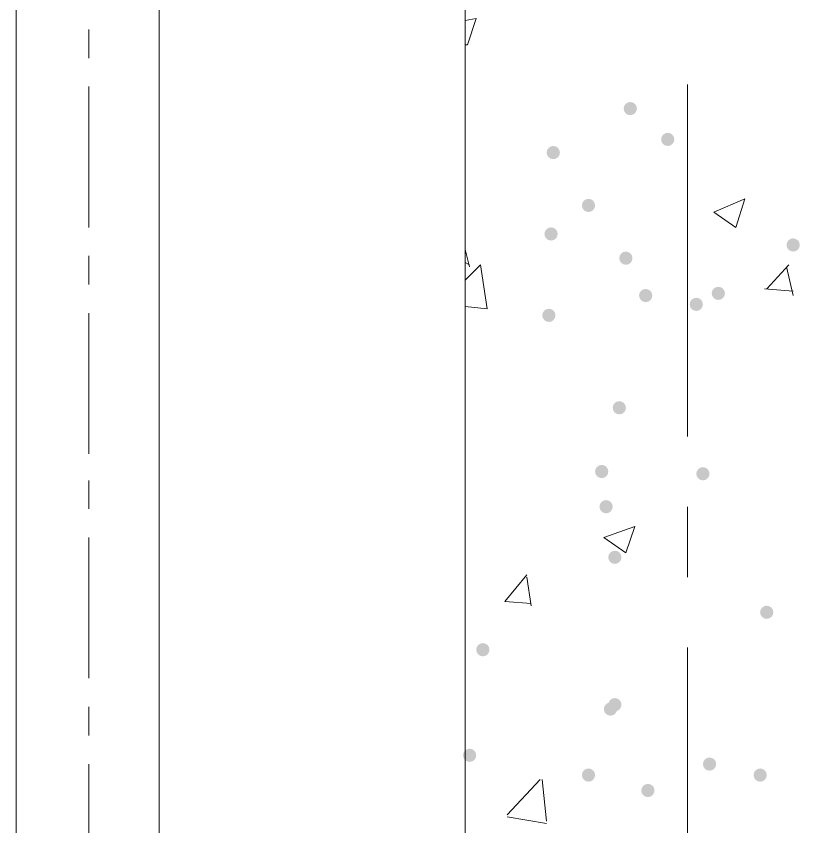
# Model space of a CAD drawing. Header units: millimetres. Extents: x 29 to 95071, y 20 to 67221.
# Drawn here: x 14894 to 16658, y 28324 to 30151 of the extents above; entities that cross this region are included whole.
import ezdxf

# ---------------------------------------------------------------- set-up
doc = ezdxf.new("R2010")
doc.units = ezdxf.units.MM

msp = doc.modelspace()

# ---------------------------------------------------------------- hatches: boundary and pattern name
h = msp.add_hatch(color=7)
edge = h.paths.add_edge_path()
edge.add_arc((16276.6, 29942.4), 14.9, 0, 360)
h = msp.add_hatch(color=7)
edge = h.paths.add_edge_path()
edge.add_arc((16360.9, 29873), 14.9, 0, 360)
h = msp.add_hatch(color=7)
edge = h.paths.add_edge_path()
edge.add_arc((16103.2, 29843.3), 14.9, 0, 360)
h = msp.add_hatch(color=7)
edge = h.paths.add_edge_path()
edge.add_arc((16182.5, 29724.3), 14.9, 0, 360)
h = msp.add_hatch(color=7)
edge = h.paths.add_edge_path()
edge.add_arc((16098.2, 29659.9), 14.9, 0, 360)
h = msp.add_hatch(color=7)
edge = h.paths.add_edge_path()
edge.add_arc((16643.4, 29635.1), 14.9, 0, 360)
h = msp.add_hatch(color=7)
edge = h.paths.add_edge_path()
edge.add_arc((16266.7, 29605.4), 14.9, 0, 360)
h = msp.add_hatch(color=7)
edge = h.paths.add_edge_path()
edge.add_arc((16311.3, 29521.1), 14.9, 0, 360)
h = msp.add_hatch(color=7)
edge = h.paths.add_edge_path()
edge.add_arc((16474.9, 29526.1), 14.9, 0, 360)
h = msp.add_hatch(color=7)
edge = h.paths.add_edge_path()
edge.add_arc((16425.3, 29501.3), 14.9, 0, 360)
h = msp.add_hatch(color=7)
edge = h.paths.add_edge_path()
edge.add_arc((16093.3, 29476.5), 14.9, 0, 360)
h = msp.add_hatch(color=7)
edge = h.paths.add_edge_path()
edge.add_arc((16251.9, 29268.3), 14.9, 0, 360)
h = msp.add_hatch(color=7)
edge = h.paths.add_edge_path()
edge.add_arc((16212.2, 29124.6), 14.9, 0, 360)
h = msp.add_hatch(color=7)
edge = h.paths.add_edge_path()
edge.add_arc((16440.2, 29119.6), 14.9, 0, 360)
h = msp.add_hatch(color=7)
edge = h.paths.add_edge_path()
edge.add_arc((16222.1, 29045.3), 14.9, 0, 360)
h = msp.add_hatch(color=7)
edge = h.paths.add_edge_path()
edge.add_arc((16241.9, 28931.3), 14.9, 0, 360)
h = msp.add_hatch(color=7)
edge = h.paths.add_edge_path()
edge.add_arc((16583.9, 28807.4), 14.9, 0, 360)
h = msp.add_hatch(color=7)
edge = h.paths.add_edge_path()
edge.add_arc((15944.6, 28723.1), 14.9, 0, 360)
h = msp.add_hatch(color=7)
edge = h.paths.add_edge_path()
edge.add_arc((16232, 28589.3), 14.9, 0, 360)
h = msp.add_hatch(color=7)
edge = h.paths.add_edge_path()
edge.add_arc((16241.9, 28599.2), 14.9, 0, 360)
h = msp.add_hatch(color=7)
edge = h.paths.add_edge_path()
edge.add_arc((15914.8, 28485.2), 14.9, 0, 360)
h = msp.add_hatch(color=7)
edge = h.paths.add_edge_path()
edge.add_arc((16455.1, 28465.4), 14.9, 0, 360)
h = msp.add_hatch(color=7)
edge = h.paths.add_edge_path()
edge.add_arc((16182.5, 28440.6), 14.9, 0, 360)
h = msp.add_hatch(color=7)
edge = h.paths.add_edge_path()
edge.add_arc((16569.1, 28440.6), 14.9, 0, 360)
h = msp.add_hatch(color=7)
edge = h.paths.add_edge_path()
edge.add_arc((16316.3, 28405.9), 14.9, 0, 360)

# ---------------------------------------------------------------- linework, layer by layer
at = {"color": 7, "lineweight": 0}
for points in [[(15904.9, 26656.2), (15904.9, 32653.6)], [(15904.9, 30140.7), (15929.7, 30145.6)], [(15909.9, 30086.1), (15929.7, 30145.6)], [(15057.3, 30120.8), (15057.3, 30056.4)], [(15904.9, 30086.1), (15909.9, 30086.1)], [(15057.3, 29992), (15057.3, 29674.8)], [(16405.5, 29203.9), (16405.5, 29996.9)], [(16465, 29709.4), (16534.4, 29739.2)], [(16514.6, 29674.8), (16534.4, 29739.2)], [(16465, 29709.4), (16514.6, 29674.8)], [(15057.3, 29610.3), (15057.3, 29545.9)], [(15914.8, 29585.5), (15904.9, 29625.2)], [(15904.9, 29595.4), (15914.8, 29590.5)], [(15904.9, 29555.8), (15939.6, 29590.5)], [(15954.5, 29491.4), (15939.6, 29590.5)], [(16583.9, 29536), (16633.5, 29590.5)], [(16643.4, 29521.1), (16628.6, 29585.5)], [(16579, 29536), (16643.4, 29531)], [(15057.3, 29481.4), (15057.3, 29164.2)], [(15904.9, 29496.3), (15954.5, 29491.4)], [(15057.3, 29104.7), (15057.3, 29040.3)], [(16405.5, 28886.7), (16405.5, 29045.3)], [(16217.2, 28975.9), (16286.6, 29000.7)], [(16266.7, 28941.2), (16286.6, 29000.7)], [(15057.3, 28975.9), (15057.3, 28658.7)], [(16217.2, 28975.9), (16266.7, 28941.2)], [(15994.1, 28832.1), (16043.7, 28891.6)], [(16053.6, 28822.2), (16043.7, 28886.7)], [(15994.1, 28832.1), (16053.6, 28827.2)], [(16405.5, 27935), (16405.5, 28728.1)], [(15057.3, 28594.2), (15057.3, 28529.8)], [(15057.3, 28465.4), (15057.3, 28148.1)], [(15999.1, 28351.4), (16073.4, 28430.7)], [(16088.3, 28336.5), (16078.4, 28430.7)], [(15999.1, 28346.4), (16088.3, 28331.5)]]:
    msp.add_lwpolyline(points, dxfattribs=at)
msp.add_lwpolyline([(15215.9, 31592.9), (14893.8, 31592.9), (14893.8, 26804.9), (15215.9, 26804.9)], close=True, dxfattribs=at)

doc.saveas('drawing.dxf')
